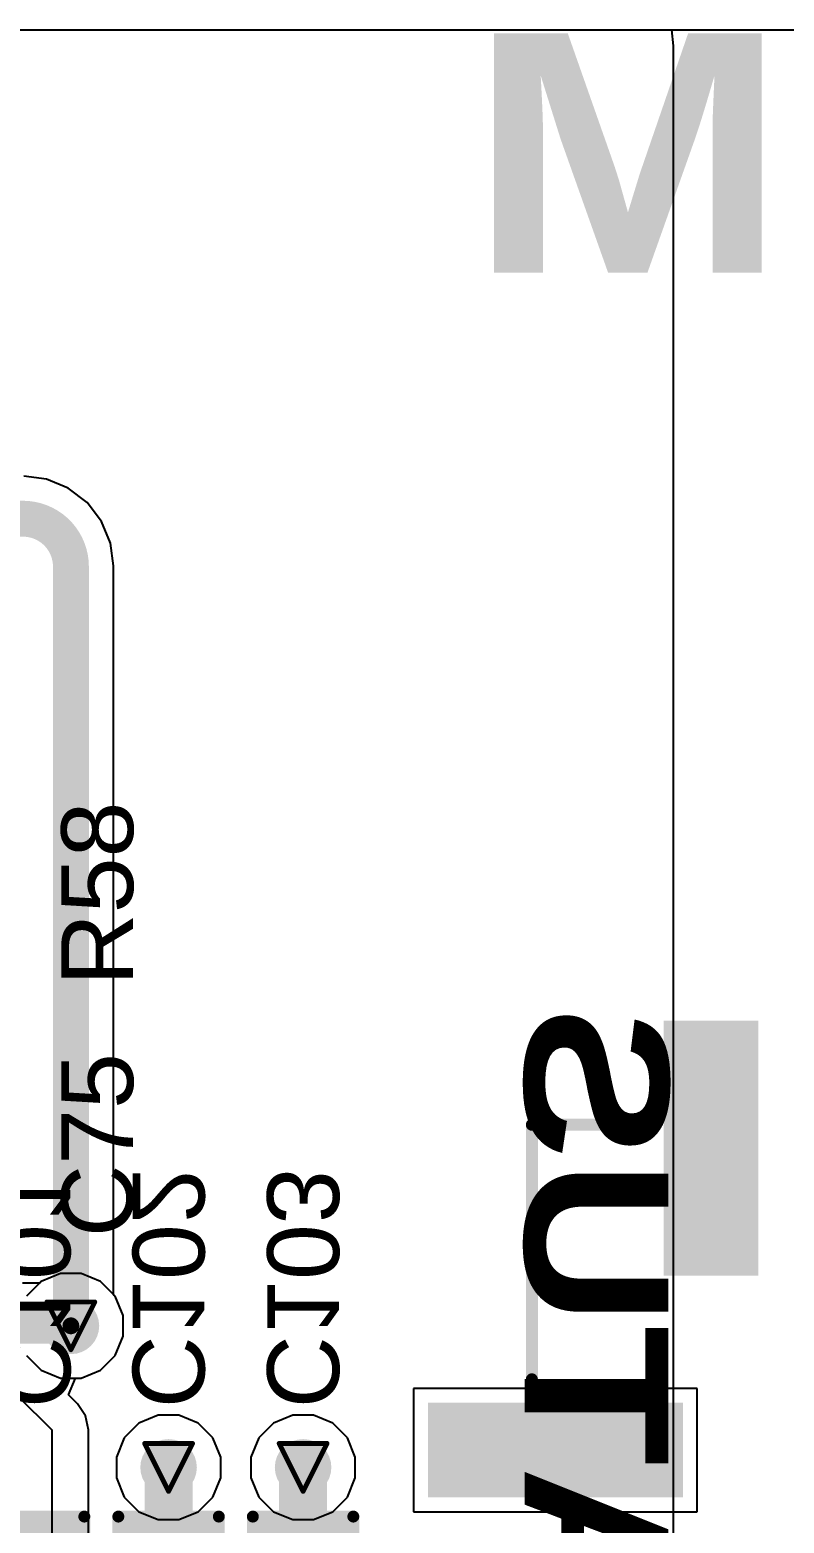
# Model space of a CAD drawing. Header units: inches. Extents: x 0 to 5359, y 0 to 5098.
# Drawn here: x 63.67 to 71.68, y 103.77 to 119.61 of the extents above; entities that cross this region are included whole.
import ezdxf

# ---------------------------------------------------------------- set-up
doc = ezdxf.new("R2010")
doc.units = ezdxf.units.IN
for name, color, linetype in [('Bottom Layer', 5, 'Continuous'), ('Bottom Overlay', 54, 'Continuous'), ('Bottom Paste', 16, 'Continuous'), ('Bottom Solder', 6, 'Continuous'), ('Drill Drawing', 1, 'Continuous'), ('Layer 1', 16, 'Continuous'), ('Layer 2', 76, 'Continuous'), ('Top Layer', 1, 'Continuous'), ('Top Overlay', 2, 'Continuous'), ('Top Paste', 8, 'Continuous'), ('Top Solder', 216, 'Continuous'), ('Via Holes', 16, 'Continuous')]:
    doc.layers.add(name, color=color, linetype=linetype)
doc.styles.add('Arial', font='', dxfattribs={"height": 0.2})
doc.styles.add('Arial Black_Bold', font='', dxfattribs={"height": 0.2})
doc.styles.get('Arial').set_extended_font_data('Arial')
doc.styles.get('Arial Black_Bold').set_extended_font_data('Arial Black', bold=True)

# ---------------------------------------------------------------- blocks, each defined once
blk = doc.blocks.new('EC21EFA_512_STD_54')
at = {"layer": 'Top Layer'}
for points in [[(12.15, 15.5), (12.95, 15.5), (12.95, 13), (12.15, 13)], [(14.5, 13), (17, 13), (17, 12.2), (14.5, 12.2)]]:
    blk.add_hatch(color=1, dxfattribs=at).paths.add_polyline_path(points)
at = {"layer": 'Top Paste'}
for points in [[(12.15, 15.5), (12.95, 15.5), (12.95, 13), (12.15, 13)], [(14.5, 13), (17, 13), (17, 12.2), (14.5, 12.2)]]:
    blk.add_hatch(color=8, dxfattribs=at).paths.add_polyline_path(points)
at = {"layer": 'Top Solder'}
for points in [[(12.048, 15.602), (13.052, 15.602), (13.052, 12.898), (12.048, 12.898)], [(14.398, 13.102), (17.102, 13.102), (17.102, 12.098), (14.398, 12.098)]]:
    blk.add_hatch(color=216, dxfattribs=at).paths.add_polyline_path(points)
at = {"layer": 'Top Overlay'}
for points in [[(13.3, 14.5, 0.127, 0.127, 0), (16, 14.5, 0.127, 0.127, 0)], [(16, 14.5, 0.127, 0.127, 0), (16, 13.4, 0.127, 0.127, 0)]]:
    blk.add_lwpolyline(points, format="xyseb", dxfattribs=at)
for points in [[(13.268, 14.5, 0.0635, 0.0635, 1), (13.332, 14.5, 0.0635, 0.0635, 1)], [(15.968, 14.5, 0.0635, 0.0635, 1), (16.032, 14.5, 0.0635, 0.0635, 1)], [(15.968, 14.5, 0.0635, 0.0635, 1), (16.032, 14.5, 0.0635, 0.0635, 1)], [(15.968, 13.4, 0.0635, 0.0635, 1), (16.032, 13.4, 0.0635, 0.0635, 1)]]:
    blk.add_lwpolyline(points, format="xyseb", close=True, dxfattribs=at)
blk = doc.blocks.new('C___0603_B_287')
at = {"layer": 'Bottom Layer'}
for points in [[(-1.143, -0.445), (-1.143, 0.445), (-0.381, 0.445), (-0.381, -0.445)], [(0.381, -0.445), (0.381, 0.445), (1.143, 0.445), (1.143, -0.445)]]:
    blk.add_hatch(color=5, dxfattribs=at).paths.add_polyline_path(points)
at = {"layer": 'Bottom Paste'}
for points in [[(-1.143, -0.445), (-1.143, 0.445), (-0.381, 0.445), (-0.381, -0.445)], [(0.381, -0.445), (0.381, 0.445), (1.143, 0.445), (1.143, -0.445)]]:
    blk.add_hatch(color=16, dxfattribs=at).paths.add_polyline_path(points)
at = {"layer": 'Bottom Solder'}
for points in [[(-1.203, -0.504), (-1.203, 0.504), (-0.321, 0.504), (-0.321, -0.504)], [(0.321, -0.504), (0.321, 0.504), (1.203, 0.504), (1.203, -0.504)]]:
    blk.add_hatch(color=6, dxfattribs=at).paths.add_polyline_path(points)
at = {"layer": 'Bottom Overlay'}
for points in [[(-1.245, -0.533, 0.127, 0.127, 0), (-1.245, 0.533, 0.127, 0.127, 0)], [(-0.457, 0.533, 0.127, 0.127, 0), (-1.245, 0.533, 0.127, 0.127, 0)], [(1.245, 0.533, 0.127, 0.127, 0), (0.457, 0.533, 0.127, 0.127, 0)], [(1.245, -0.533, 0.127, 0.127, 0), (1.245, 0.533, 0.127, 0.127, 0)], [(-0.457, -0.533, 0.127, 0.127, 0), (-1.245, -0.533, 0.127, 0.127, 0)], [(1.245, -0.533, 0.127, 0.127, 0), (0.457, -0.533, 0.127, 0.127, 0)]]:
    blk.add_lwpolyline(points, format="xyseb", dxfattribs=at)
for points in [[(-1.276, 0.533, 0.0635, 0.0635, 1), (-1.213, 0.533, 0.0635, 0.0635, 1)], [(-1.276, 0.533, 0.0635, 0.0635, 1), (-1.213, 0.533, 0.0635, 0.0635, 1)], [(-0.489, 0.533, 0.0635, 0.0635, 1), (-0.425, 0.533, 0.0635, 0.0635, 1)], [(0.425, 0.533, 0.0635, 0.0635, 1), (0.489, 0.533, 0.0635, 0.0635, 1)], [(1.213, 0.533, 0.0635, 0.0635, 1), (1.276, 0.533, 0.0635, 0.0635, 1)], [(1.213, 0.533, 0.0635, 0.0635, 1), (1.276, 0.533, 0.0635, 0.0635, 1)], [(-1.276, -0.533, 0.0635, 0.0635, 1), (-1.213, -0.533, 0.0635, 0.0635, 1)], [(-1.276, -0.533, 0.0635, 0.0635, 1), (-1.213, -0.533, 0.0635, 0.0635, 1)], [(-0.489, -0.533, 0.0635, 0.0635, 1), (-0.425, -0.533, 0.0635, 0.0635, 1)], [(0.425, -0.533, 0.0635, 0.0635, 1), (0.489, -0.533, 0.0635, 0.0635, 1)], [(1.213, -0.533, 0.0635, 0.0635, 1), (1.276, -0.533, 0.0635, 0.0635, 1)], [(1.213, -0.533, 0.0635, 0.0635, 1), (1.276, -0.533, 0.0635, 0.0635, 1)]]:
    blk.add_lwpolyline(points, format="xyseb", close=True, dxfattribs=at)
blk = doc.blocks.new('C___0603_B_288')
at = {"layer": 'Bottom Layer'}
for points in [[(-1.143, -0.445), (-1.143, 0.445), (-0.381, 0.445), (-0.381, -0.445)], [(0.381, -0.445), (0.381, 0.445), (1.143, 0.445), (1.143, -0.445)]]:
    blk.add_hatch(color=5, dxfattribs=at).paths.add_polyline_path(points)
at = {"layer": 'Bottom Paste'}
for points in [[(-1.143, -0.445), (-1.143, 0.445), (-0.381, 0.445), (-0.381, -0.445)], [(0.381, -0.445), (0.381, 0.445), (1.143, 0.445), (1.143, -0.445)]]:
    blk.add_hatch(color=16, dxfattribs=at).paths.add_polyline_path(points)
at = {"layer": 'Bottom Solder'}
for points in [[(-1.203, -0.504), (-1.203, 0.504), (-0.321, 0.504), (-0.321, -0.504)], [(0.321, -0.504), (0.321, 0.504), (1.203, 0.504), (1.203, -0.504)]]:
    blk.add_hatch(color=6, dxfattribs=at).paths.add_polyline_path(points)
at = {"layer": 'Bottom Overlay'}
for points in [[(-1.245, -0.533, 0.127, 0.127, 0), (-1.245, 0.533, 0.127, 0.127, 0)], [(-0.457, 0.533, 0.127, 0.127, 0), (-1.245, 0.533, 0.127, 0.127, 0)], [(1.245, 0.533, 0.127, 0.127, 0), (0.457, 0.533, 0.127, 0.127, 0)], [(1.245, -0.533, 0.127, 0.127, 0), (1.245, 0.533, 0.127, 0.127, 0)], [(-0.457, -0.533, 0.127, 0.127, 0), (-1.245, -0.533, 0.127, 0.127, 0)], [(1.245, -0.533, 0.127, 0.127, 0), (0.457, -0.533, 0.127, 0.127, 0)]]:
    blk.add_lwpolyline(points, format="xyseb", dxfattribs=at)
for points in [[(-1.276, 0.533, 0.0635, 0.0635, 1), (-1.213, 0.533, 0.0635, 0.0635, 1)], [(-1.276, 0.533, 0.0635, 0.0635, 1), (-1.213, 0.533, 0.0635, 0.0635, 1)], [(-0.489, 0.533, 0.0635, 0.0635, 1), (-0.425, 0.533, 0.0635, 0.0635, 1)], [(0.425, 0.533, 0.0635, 0.0635, 1), (0.489, 0.533, 0.0635, 0.0635, 1)], [(1.213, 0.533, 0.0635, 0.0635, 1), (1.276, 0.533, 0.0635, 0.0635, 1)], [(1.213, 0.533, 0.0635, 0.0635, 1), (1.276, 0.533, 0.0635, 0.0635, 1)], [(-1.276, -0.533, 0.0635, 0.0635, 1), (-1.213, -0.533, 0.0635, 0.0635, 1)], [(-1.276, -0.533, 0.0635, 0.0635, 1), (-1.213, -0.533, 0.0635, 0.0635, 1)], [(-0.489, -0.533, 0.0635, 0.0635, 1), (-0.425, -0.533, 0.0635, 0.0635, 1)], [(0.425, -0.533, 0.0635, 0.0635, 1), (0.489, -0.533, 0.0635, 0.0635, 1)], [(1.213, -0.533, 0.0635, 0.0635, 1), (1.276, -0.533, 0.0635, 0.0635, 1)], [(1.213, -0.533, 0.0635, 0.0635, 1), (1.276, -0.533, 0.0635, 0.0635, 1)]]:
    blk.add_lwpolyline(points, format="xyseb", close=True, dxfattribs=at)
blk = doc.blocks.new('C___0603_B_289')
at = {"layer": 'Bottom Layer'}
for points in [[(-1.143, -0.445), (-1.143, 0.445), (-0.381, 0.445), (-0.381, -0.445)], [(0.381, -0.445), (0.381, 0.445), (1.143, 0.445), (1.143, -0.445)]]:
    blk.add_hatch(color=5, dxfattribs=at).paths.add_polyline_path(points)
at = {"layer": 'Bottom Paste'}
for points in [[(-1.143, -0.445), (-1.143, 0.445), (-0.381, 0.445), (-0.381, -0.445)], [(0.381, -0.445), (0.381, 0.445), (1.143, 0.445), (1.143, -0.445)]]:
    blk.add_hatch(color=16, dxfattribs=at).paths.add_polyline_path(points)
at = {"layer": 'Bottom Solder'}
for points in [[(-1.203, -0.504), (-1.203, 0.504), (-0.321, 0.504), (-0.321, -0.504)], [(0.321, -0.504), (0.321, 0.504), (1.203, 0.504), (1.203, -0.504)]]:
    blk.add_hatch(color=6, dxfattribs=at).paths.add_polyline_path(points)
at = {"layer": 'Bottom Overlay'}
for points in [[(-1.245, -0.533, 0.127, 0.127, 0), (-1.245, 0.533, 0.127, 0.127, 0)], [(-0.457, 0.533, 0.127, 0.127, 0), (-1.245, 0.533, 0.127, 0.127, 0)], [(1.245, 0.533, 0.127, 0.127, 0), (0.457, 0.533, 0.127, 0.127, 0)], [(1.245, -0.533, 0.127, 0.127, 0), (1.245, 0.533, 0.127, 0.127, 0)], [(-0.457, -0.533, 0.127, 0.127, 0), (-1.245, -0.533, 0.127, 0.127, 0)], [(1.245, -0.533, 0.127, 0.127, 0), (0.457, -0.533, 0.127, 0.127, 0)]]:
    blk.add_lwpolyline(points, format="xyseb", dxfattribs=at)
for points in [[(-1.276, 0.533, 0.0635, 0.0635, 1), (-1.213, 0.533, 0.0635, 0.0635, 1)], [(-1.276, 0.533, 0.0635, 0.0635, 1), (-1.213, 0.533, 0.0635, 0.0635, 1)], [(-0.489, 0.533, 0.0635, 0.0635, 1), (-0.425, 0.533, 0.0635, 0.0635, 1)], [(0.425, 0.533, 0.0635, 0.0635, 1), (0.489, 0.533, 0.0635, 0.0635, 1)], [(1.213, 0.533, 0.0635, 0.0635, 1), (1.276, 0.533, 0.0635, 0.0635, 1)], [(1.213, 0.533, 0.0635, 0.0635, 1), (1.276, 0.533, 0.0635, 0.0635, 1)], [(-1.276, -0.533, 0.0635, 0.0635, 1), (-1.213, -0.533, 0.0635, 0.0635, 1)], [(-1.276, -0.533, 0.0635, 0.0635, 1), (-1.213, -0.533, 0.0635, 0.0635, 1)], [(-0.489, -0.533, 0.0635, 0.0635, 1), (-0.425, -0.533, 0.0635, 0.0635, 1)], [(0.425, -0.533, 0.0635, 0.0635, 1), (0.489, -0.533, 0.0635, 0.0635, 1)], [(1.213, -0.533, 0.0635, 0.0635, 1), (1.276, -0.533, 0.0635, 0.0635, 1)], [(1.213, -0.533, 0.0635, 0.0635, 1), (1.276, -0.533, 0.0635, 0.0635, 1)]]:
    blk.add_lwpolyline(points, format="xyseb", close=True, dxfattribs=at)

msp = doc.modelspace()

# ---------------------------------------------------------------- hatches: boundary and pattern name
at = {"layer": 'Bottom Layer'}
h = msp.add_hatch(color=5, dxfattribs=at)
edge = h.paths.add_edge_path()
edge.add_arc((64.11, 105.867), 0.3, 0, 360)
h = msp.add_hatch(color=5, dxfattribs=at)
edge = h.paths.add_edge_path()
edge.add_arc((65.146, 104.366), 0.3, 0, 360)
h = msp.add_hatch(color=5, dxfattribs=at)
edge = h.paths.add_edge_path()
edge.add_arc((66.573, 104.366), 0.3, 0, 360)
at = {"layer": 'Layer 1'}
h = msp.add_hatch(color=16, dxfattribs=at)
edge = h.paths.add_edge_path()
edge.add_arc((64.11, 105.867), 0.3, 0, 360)
h = msp.add_hatch(color=16, dxfattribs=at)
edge = h.paths.add_edge_path()
edge.add_arc((65.146, 104.366), 0.3, 0, 360)
h = msp.add_hatch(color=16, dxfattribs=at)
edge = h.paths.add_edge_path()
edge.add_arc((66.573, 104.366), 0.3, 0, 360)
at = {"layer": 'Layer 2'}
h = msp.add_hatch(color=76, dxfattribs=at)
edge = h.paths.add_edge_path()
edge.add_arc((64.11, 105.867), 0.3, 0, 360)
h = msp.add_hatch(color=76, dxfattribs=at)
edge = h.paths.add_edge_path()
edge.add_arc((65.146, 104.366), 0.3, 0, 360)
h = msp.add_hatch(color=76, dxfattribs=at)
edge = h.paths.add_edge_path()
edge.add_arc((66.573, 104.366), 0.3, 0, 360)
at = {"layer": 'Top Layer'}
h = msp.add_hatch(color=1, dxfattribs=at)
edge = h.paths.add_edge_path()
edge.add_arc((64.11, 105.867), 0.3, 0, 360)
h = msp.add_hatch(color=1, dxfattribs=at)
edge = h.paths.add_edge_path()
edge.add_arc((65.146, 104.366), 0.3, 0, 360)
h = msp.add_hatch(color=1, dxfattribs=at)
edge = h.paths.add_edge_path()
edge.add_arc((66.573, 104.366), 0.3, 0, 360)
at = {"layer": 'Via Holes'}
h = msp.add_hatch(color=7, dxfattribs=at)
edge = h.paths.add_edge_path()
edge.add_arc((64.11, 105.867), 0.15, 0, 360)
h = msp.add_hatch(color=7, dxfattribs=at)
edge = h.paths.add_edge_path()
edge.add_arc((65.146, 104.366), 0.15, 0, 360)
h = msp.add_hatch(color=7, dxfattribs=at)
edge = h.paths.add_edge_path()
edge.add_arc((66.573, 104.366), 0.15, 0, 360)

# ---------------------------------------------------------------- linework, layer by layer
at = {"layer": 'Bottom Layer'}
for p, q in [((49.449, 119.612), (105.855, 119.612)), ((63.85, 114.847), (63.609, 114.879)), ((64.082, 114.751), (63.85, 114.847)), ((64.281, 114.598), (64.082, 114.751)), ((64.434, 114.399), (64.281, 114.598)), ((64.53, 114.168), (64.434, 114.399)), ((64.561, 113.926), (64.53, 114.168)), ((64.563, 113.919), (64.561, 113.926)), ((64.563, 106.197), (64.563, 113.919)), ((64.579, 106.181), (64.563, 106.197)), ((64.664, 105.977), (64.579, 106.181)), ((64.664, 105.757), (64.664, 105.977)), ((64.579, 105.553), (64.664, 105.757)), ((63.64, 105.553), (63.796, 105.398)), ((64.423, 105.398), (64.579, 105.553)), ((63.796, 105.398), (63.999, 105.313)), ((64.22, 105.313), (64.423, 105.398)), ((63.999, 105.313), (64.22, 105.313))]:
    msp.add_line(p, q, dxfattribs=at)
for points in [[(61.456, 114.427, 0.381, 0.381, 0), (63.602, 114.427, 0.381, 0.381, 0)], [(63.602, 114.427, 0.381, 0.381, -0.414214), (64.11, 113.919, 0.381, 0.381, 0)], [(64.11, 105.867, 0.381, 0.381, 0), (64.11, 113.919, 0.381, 0.381, 0)], [(65.146, 103.362, 0.508, 0.508, 0), (65.146, 104.366, 0.508, 0.508, 0)], [(66.573, 103.362, 0.508, 0.508, 0), (66.573, 104.366, 0.508, 0.508, 0)]]:
    msp.add_lwpolyline(points, format="xyseb", dxfattribs=at)
for points in [[(63.506, 114.427, 0.191, 0.191, 1), (63.697, 114.427, 0.191, 0.191, 1)], [(63.506, 114.427, 0.191, 0.191, 1), (63.697, 114.427, 0.191, 0.191, 1)], [(64.014, 113.919, 0.191, 0.191, 1), (64.205, 113.919, 0.191, 0.191, 1)], [(64.014, 113.919, 0.191, 0.191, 1), (64.205, 113.919, 0.191, 0.191, 1)], [(64.014, 105.867, 0.191, 0.191, 1), (64.205, 105.867, 0.191, 0.191, 1)], [(65.019, 104.366, 0.254, 0.254, 1), (65.273, 104.366, 0.254, 0.254, 1)], [(66.446, 104.366, 0.254, 0.254, 1), (66.7, 104.366, 0.254, 0.254, 1)]]:
    msp.add_lwpolyline(points, format="xyseb", close=True, dxfattribs=at)
at = {"layer": 'Drill Drawing'}
for points in [[(63.856, 106.121, 0.0508, 0.0508, 0), (64.364, 106.121, 0.0508, 0.0508, 0)], [(63.856, 106.121, 0.0508, 0.0508, 0), (64.11, 105.613, 0.0508, 0.0508, 0)], [(64.11, 105.613, 0.0508, 0.0508, 0), (64.364, 106.121, 0.0508, 0.0508, 0)], [(64.892, 104.62, 0.0508, 0.0508, 0), (65.4, 104.62, 0.0508, 0.0508, 0)], [(64.892, 104.62, 0.0508, 0.0508, 0), (65.146, 104.112, 0.0508, 0.0508, 0)], [(65.146, 104.112, 0.0508, 0.0508, 0), (65.4, 104.62, 0.0508, 0.0508, 0)], [(66.319, 104.62, 0.0508, 0.0508, 0), (66.827, 104.62, 0.0508, 0.0508, 0)], [(66.319, 104.62, 0.0508, 0.0508, 0), (66.573, 104.112, 0.0508, 0.0508, 0)], [(66.573, 104.112, 0.0508, 0.0508, 0), (66.827, 104.62, 0.0508, 0.0508, 0)]]:
    msp.add_lwpolyline(points, format="xyseb", dxfattribs=at)
for points in [[(63.843, 106.121, 0.0254, 0.0254, 1), (63.868, 106.121, 0.0254, 0.0254, 1)], [(63.843, 106.121, 0.0254, 0.0254, 1), (63.868, 106.121, 0.0254, 0.0254, 1)], [(64.351, 106.121, 0.0254, 0.0254, 1), (64.376, 106.121, 0.0254, 0.0254, 1)], [(64.351, 106.121, 0.0254, 0.0254, 1), (64.376, 106.121, 0.0254, 0.0254, 1)], [(64.097, 105.613, 0.0254, 0.0254, 1), (64.122, 105.613, 0.0254, 0.0254, 1)], [(64.097, 105.613, 0.0254, 0.0254, 1), (64.122, 105.613, 0.0254, 0.0254, 1)], [(64.879, 104.62, 0.0254, 0.0254, 1), (64.905, 104.62, 0.0254, 0.0254, 1)], [(64.879, 104.62, 0.0254, 0.0254, 1), (64.905, 104.62, 0.0254, 0.0254, 1)], [(65.387, 104.62, 0.0254, 0.0254, 1), (65.413, 104.62, 0.0254, 0.0254, 1)], [(65.387, 104.62, 0.0254, 0.0254, 1), (65.413, 104.62, 0.0254, 0.0254, 1)], [(66.306, 104.62, 0.0254, 0.0254, 1), (66.332, 104.62, 0.0254, 0.0254, 1)], [(66.306, 104.62, 0.0254, 0.0254, 1), (66.332, 104.62, 0.0254, 0.0254, 1)], [(66.814, 104.62, 0.0254, 0.0254, 1), (66.84, 104.62, 0.0254, 0.0254, 1)], [(66.814, 104.62, 0.0254, 0.0254, 1), (66.84, 104.62, 0.0254, 0.0254, 1)], [(65.133, 104.112, 0.0254, 0.0254, 1), (65.159, 104.112, 0.0254, 0.0254, 1)], [(65.133, 104.112, 0.0254, 0.0254, 1), (65.159, 104.112, 0.0254, 0.0254, 1)], [(66.56, 104.112, 0.0254, 0.0254, 1), (66.586, 104.112, 0.0254, 0.0254, 1)], [(66.56, 104.112, 0.0254, 0.0254, 1), (66.586, 104.112, 0.0254, 0.0254, 1)]]:
    msp.add_lwpolyline(points, format="xyseb", close=True, dxfattribs=at)
at = {"layer": 'Layer 1'}
for p, q in [((4.145, 119.612), (105.855, 119.612)), ((63.796, 106.337), (63.64, 106.181)), ((63.999, 106.421), (63.796, 106.337)), ((64.22, 106.421), (63.999, 106.421)), ((64.423, 106.337), (64.22, 106.421)), ((64.579, 106.181), (64.423, 106.337)), ((64.664, 105.977), (64.579, 106.181)), ((64.664, 105.757), (64.664, 105.977)), ((64.579, 105.553), (64.664, 105.757)), ((63.64, 105.553), (63.796, 105.398)), ((64.423, 105.398), (64.579, 105.553)), ((63.796, 105.398), (63.999, 105.313)), ((64.22, 105.313), (64.423, 105.398)), ((63.999, 105.313), (64.22, 105.313))]:
    msp.add_line(p, q, dxfattribs=at)
at = {"layer": 'Layer 2'}
for p, q in [((4.145, 119.612), (70.48, 119.612)), ((70.48, 119.612), (70.5, 119.442)), ((70.5, 119.442), (70.5, 119.442)), ((70.5, 119.442), (70.5, 118.104)), ((70.5, 118.104), (70.5, 116.961)), ((70.5, 116.961), (70.5, 115.685)), ((70.5, 115.685), (70.5, 114.498)), ((70.5, 114.498), (70.5, 113.231)), ((70.5, 113.231), (70.5, 112.004)), ((70.5, 112.004), (70.5, 106.181)), ((63.796, 106.337), (63.64, 106.181)), ((63.999, 106.421), (63.796, 106.337)), ((64.22, 106.421), (63.999, 106.421)), ((64.423, 106.337), (64.22, 106.421)), ((64.579, 106.181), (64.423, 106.337)), ((64.664, 105.977), (64.579, 106.181)), ((70.5, 106.181), (70.5, 104.92)), ((64.664, 105.757), (64.664, 105.977)), ((64.579, 105.553), (64.664, 105.757)), ((63.64, 105.553), (63.796, 105.398)), ((64.423, 105.398), (64.579, 105.553)), ((63.796, 105.398), (63.999, 105.313)), ((64.22, 105.313), (64.423, 105.398)), ((63.999, 105.313), (64.22, 105.313)), ((65.036, 104.92), (64.832, 104.836)), ((65.256, 104.92), (65.036, 104.92)), ((65.46, 104.836), (65.256, 104.92)), ((66.463, 104.92), (66.259, 104.836)), ((66.683, 104.92), (66.463, 104.92)), ((66.887, 104.836), (66.683, 104.92)), ((70.5, 104.92), (70.5, 101.331)), ((64.832, 104.836), (64.676, 104.68)), ((65.616, 104.68), (65.46, 104.836)), ((66.259, 104.836), (66.103, 104.68)), ((67.043, 104.68), (66.887, 104.836)), ((64.676, 104.68), (64.592, 104.476)), ((65.7, 104.476), (65.616, 104.68)), ((66.103, 104.68), (66.019, 104.476)), ((67.127, 104.476), (67.043, 104.68)), ((64.592, 104.476), (64.592, 104.256)), ((65.7, 104.256), (65.7, 104.476)), ((66.019, 104.476), (66.019, 104.256)), ((67.127, 104.256), (67.127, 104.476)), ((64.592, 104.256), (64.676, 104.052)), ((65.616, 104.052), (65.7, 104.256)), ((66.019, 104.256), (66.103, 104.052)), ((67.043, 104.052), (67.127, 104.256)), ((64.676, 104.052), (64.832, 103.896)), ((65.46, 103.896), (65.616, 104.052)), ((66.103, 104.052), (66.259, 103.896)), ((66.887, 103.896), (67.043, 104.052)), ((64.832, 103.896), (65.036, 103.812)), ((65.256, 103.812), (65.46, 103.896)), ((66.259, 103.896), (66.463, 103.812)), ((66.683, 103.812), (66.887, 103.896)), ((65.036, 103.812), (65.256, 103.812)), ((66.463, 103.812), (66.683, 103.812))]:
    msp.add_line(p, q, dxfattribs=at)
at = {"layer": 'Top Layer'}
for p, q in [((48.278, 119.612), (105.855, 119.612)), ((63.78, 106.321), (63.595, 106.321)), ((63.796, 106.337), (63.78, 106.321)), ((63.999, 106.421), (63.796, 106.337)), ((64.22, 106.421), (63.999, 106.421)), ((64.423, 106.337), (64.22, 106.421)), ((64.579, 106.181), (64.423, 106.337)), ((64.664, 105.977), (64.579, 106.181)), ((64.664, 105.757), (64.664, 105.977)), ((64.579, 105.553), (64.664, 105.757)), ((64.423, 105.398), (64.579, 105.553)), ((64.22, 105.313), (64.423, 105.398)), ((64.085, 105.135), (64.159, 105.313)), ((64.159, 105.313), (64.22, 105.313)), ((70.754, 105.204), (67.746, 105.204)), ((67.746, 105.204), (67.746, 103.896)), ((70.754, 103.896), (70.754, 105.204)), ((63.548, 105.123), (63.906, 104.765)), ((64.181, 105.04), (64.085, 105.135)), ((64.265, 104.914), (64.181, 105.04)), ((64.295, 104.765), (64.265, 104.914)), ((63.906, 104.765), (63.906, 102.697)), ((64.295, 102.858), (64.295, 104.765)), ((67.746, 103.896), (70.754, 103.896))]:
    msp.add_line(p, q, dxfattribs=at)
for points in [[(62.897, 105.868, 0.381, 0.381, 0), (64.11, 105.868, 0.381, 0.381, 0)], [(64.11, 105.867, 0.178, 0.178, 0), (64.11, 105.868, 0.178, 0.178, 0)]]:
    msp.add_lwpolyline(points, format="xyseb", dxfattribs=at)
for points in [[(64.014, 105.868, 0.191, 0.191, 1), (64.205, 105.868, 0.191, 0.191, 1)], [(64.065, 105.868, 0.0889, 0.0889, 1), (64.154, 105.868, 0.0889, 0.0889, 1)], [(64.065, 105.867, 0.0889, 0.0889, 1), (64.154, 105.867, 0.0889, 0.0889, 1)]]:
    msp.add_lwpolyline(points, format="xyseb", close=True, dxfattribs=at)

# ---------------------------------------------------------------- block references
for name, p, rotation in [('EC21EFA_512_STD_54', (83.5, 92), 90), ('C___0603_B_289', (63.719, 102.6), 270), ('C___0603_B_288', (65.146, 102.6), 270), ('C___0603_B_287', (66.573, 102.6), 270)]:
    msp.add_blockref(name, p, dxfattribs=dict(rotation=rotation))

# ---------------------------------------------------------------- texts
at = {"layer": 'Bottom Overlay', "text_generation_flag": 2}
for s, height, style, p in [('STATUS', 1.524, 'Arial Black_Bold', (68.925, 99.509)), ('C101', 0.762, 'Arial', (63.341, 104.993)), ('C102', 0.762, 'Arial', (64.765, 104.993)), ('C103', 0.762, 'Arial', (66.192, 104.993))]:
    msp.add_text(s, height=height, rotation=270, dxfattribs=dict(at, style=style)).set_placement(p)
at = {"layer": 'Top Overlay'}
for s, height, rotation, style, p in [('MAIN', 2.54, 360, 'Arial Black_Bold', (68.326, 117.035)), ('R58', 0.762, 90, 'Arial', (64.77, 109.474)), ('C75', 0.762, 90, 'Arial', (64.77, 106.807))]:
    msp.add_text(s, height=height, rotation=rotation, dxfattribs=dict(at, style=style)).set_placement(p)

doc.saveas('drawing.dxf')
